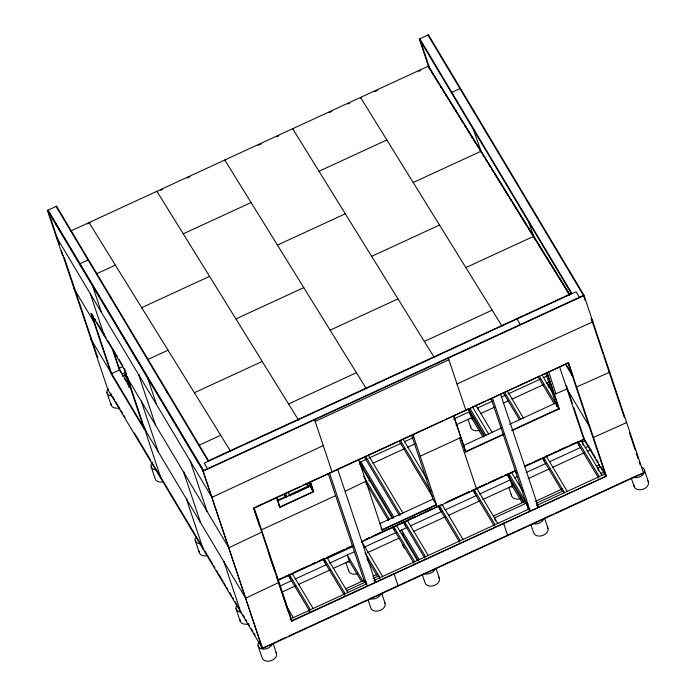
<?xml version="1.0" encoding="UTF-8"?>
<svg xmlns="http://www.w3.org/2000/svg" width="696" height="696" viewBox="0 0 696 696"><rect width="100%" height="100%" fill="white"/><g stroke="black" fill="none" stroke-linecap="round" stroke-linejoin="round"><path stroke-width="1.04" d="M63.527 255.397L63.04 255.623L61.944 253.77L47.432 210.418L56.559 206.216L208.774 461.065M430.067 69.591L428.936 67.764L419.314 39.002L428.44 34.8L584.162 295.522L203.145 471.148L47.432 210.418M56.698 236.405L56.202 236.631L211.915 497.362L323.266 445.614M70.513 231.115L428.397 66.146L569.937 294.808M87.496 223.981L90.445 222.624M160.576 190.295L162.551 189.39M187.18 178.037L190.139 176.671M258.129 145.334L261.087 143.968M276.851 136.703L278.826 135.79M329.077 112.63L332.035 111.264M347.8 104L349.766 103.095M374.405 91.733L377.363 90.376M418.748 71.297L420.715 70.392M61.944 253.77L62.431 253.553L61.422 250.525M79.918 263.749L88.061 259.991M451.791 92.333L459.934 88.583M96.848 273.65L115.371 265.115M251.108 202.545L183.239 233.83L183.466 234.474M318.986 171.26L386.854 139.974M74.176 288.892L74.663 288.666M93.151 285.917L92.655 286.134L101.433 312.356M473.176 110.742L473.663 110.516M90.776 293.477L90.289 293.695L104.461 336.046L104.948 335.82M110.255 297.157L110.742 296.931L111.447 298.941M473.985 129.499L473.498 129.726L481.597 152.842L479.335 149.179M94.091 321.187L93.603 321.413L73.976 288.562M209.574 276.373L141.697 307.658L141.923 308.293M277.443 245.088L345.312 213.803M413.189 182.517L481.058 151.232L481.284 151.867M91.046 339.3L91.533 339.074M103.782 334.028L104.269 333.802M110.96 371.603L110.464 371.821L90.845 338.969M118.729 368.436L122.679 366.618M111.142 373.839L90.898 313.348L123.984 368.732L144.22 429.223L111.142 373.839L119.764 369.846L131.344 389.229M123.984 368.732L124.471 368.506M147.561 359.632L168.032 350.192M235.9 318.907L303.778 287.622M371.647 256.337L439.524 225.052M122.044 373.978L125.985 372.151M122.714 375.988L126.663 374.17M127.168 376.571L126.681 376.797L228.784 547.769L261.661 532.188M139.087 374.361L138.6 374.587L155.469 424.995M108.402 389.49L107.906 389.716L62.849 255.293M126.463 381.243L128.438 380.338M128.638 387.22L130.596 386.324M148.3 378.25L147.804 378.476L156.583 404.689M528.325 203.075L528.812 202.849L529.482 204.868M165.544 389.725L166.031 389.499L167.057 392.431M529.273 222.059L528.786 222.285L534.258 237.919M141.836 401.131L141.349 401.357L158.218 451.765M194.367 392.735L262.235 361.45M330.104 330.165L397.981 298.88M465.85 267.595L533.728 236.309M144.037 426.979L143.55 427.205L245.653 598.186L278.53 582.604M198.273 445.605L220.693 435.27M288.57 403.985L356.439 372.699M424.308 341.414L492.185 310.129M184.196 472.045L183.701 472.271L200.57 522.679M208.574 460.726L571.329 293.521M276.095 641.912L262.322 648.263L202.945 470.818L583.961 295.191L643.53 472.967L262.522 648.594L107.715 389.377M186.946 498.823L186.45 499.041L203.319 549.457L203.806 549.231M211.732 497.022L212.219 496.796M257.346 519.294L253.57 507.993L282.994 494.43M283.324 494.282L301.064 486.104M303.038 485.19L319.29 477.7M319.795 477.465L346.408 465.198M346.782 465.024L364.486 456.872M365.139 456.567L397.912 441.455M399.635 440.664L443.143 420.61M445.109 419.705L459.856 412.902M461.735 412.041L468.634 408.856L484.72 435.861M470.713 407.969L485.39 401.14M487.496 400.226L513.979 387.959M516.119 387.011L539.609 376.144M541.775 375.161L568.197 362.973M568.623 363.199L606.407 476.116L291.546 621.25L253.77 508.324L568.423 362.86L572.808 375.97M307.162 484.312L308.972 483.476M276.982 500.485L285.865 496.387M288.823 495.021L308.363 485.999M359.893 462.266L366.801 459.082M368.776 458.168L401.348 443.161M404.306 441.795L413.189 437.697M453.662 419.044L469.452 411.762L471.47 417.817L483.024 437.158M492.368 401.2L477.595 408.013L478.274 410.031M501.233 397.12L505.174 395.302M508.123 393.936L540.627 378.955M543.576 377.597L546.534 376.231M277.46 500.998L310.164 485.921L313.67 491.794L280.01 507.314L278.704 505.131M289.98 495.543L308.424 487.043M372.995 463.205L404.594 448.642M407.551 447.276L415.451 443.639M455.923 424.978L472.706 417.243M480.605 413.607L494.351 407.273M503.191 403.193L508.097 400.931M512.021 399.121L543.445 384.636M546.395 383.279L548.831 382.113M549.936 383.966L547.97 384.871L548.987 387.889M257.816 520.425L258.303 520.199L257.198 518.355M559.758 367.392L583.857 439.402L605.92 476.342L572.182 375.518L572.669 375.292L565.5 363.286M261.496 529.813L335.472 495.717M345.329 491.167L365.844 481.284M566.457 385.68L567.475 388.768L554.26 394.441M609.113 372.038L609.8 372.142L576.523 387.063M463.266 445.614L501.607 427.936M509.472 424.316L555.678 403.019L559.184 408.891L511.995 430.641M224.443 561.611L223.955 561.837L240.825 612.245L241.312 612.019M465.589 451.6L503.93 433.93M511.795 430.302L558.984 408.552M464.484 449.755L465.789 451.939L503.147 434.713M274.685 570.833L275.172 570.607M589.538 425.708L589.051 425.926L566.988 388.994M379.729 523.679L432.99 499.128L436.54 504.983L382.235 530.013L380.938 527.838M382.043 529.682L436.34 504.652M277.869 579.942L280.827 578.576M285.769 576.305L287.735 575.392M294.652 572.208L309.45 565.387M311.425 564.473L315.375 562.655M320.308 560.376L323.275 559.018M365.713 539.452L369.663 537.634M371.638 536.72L380.521 532.631M382.495 531.718L389.403 528.534M397.294 524.897L403.219 522.165M408.152 519.886L415.068 516.702M420.001 514.431L421.976 513.518M424.934 512.152L431.842 508.967M448.624 501.233L460.465 495.778M462.44 494.865L469.348 491.68M479.222 487.13L486.13 483.946M491.063 481.675L495.013 479.848M496.988 478.944L502.912 476.212M504.878 475.298L506.853 474.394M525.837 465.641L529.778 463.832M534.693 461.561L540.609 458.838M545.534 456.567L549.466 454.749M554.39 452.478L556.365 451.573M559.314 450.208L566.213 447.032M571.138 444.761L575.079 442.952M278.165 579.89L298.984 570.294M300.855 569.432L315.723 562.577M317.689 561.672L324.58 558.497M326.494 557.609L344.268 549.422M346.225 548.518L352.15 545.786M362.99 540.792L369.907 537.599M374.822 535.337L415.277 516.693M417.226 515.788L432.042 508.959M433.982 508.063L440.916 504.87M445.814 502.616L469.522 491.68M471.444 490.793L486.287 483.955M488.261 483.05L495.169 479.866M495.978 479.492L503.06 476.229M505.026 475.316L514.588 470.914M524.393 466.398L540.54 458.951M542.506 458.038L558.679 450.59M559.279 450.312L584.353 439.176L524.584 466.729M278.365 580.22L352.341 546.125M361.215 542.036L515.771 470.792M327.163 558.401L353.377 546.317M585.092 440.768L582.143 442.125L583.161 445.153M245.462 597.847L245.949 597.62M625.982 422.446L626.67 422.559L593.392 437.471M280.192 585.936L292.033 580.481M295 579.115L326.581 564.552M329.539 563.195L354.516 551.684M364.086 547.265L396.659 532.257M399.617 530.891L407.003 527.49M410.475 525.88L442.064 511.325M445.022 509.959L476.603 495.404M479.57 494.038L510.168 479.935L512.186 485.982L522.113 502.599M514.692 477.848L517.406 476.595M526.185 472.549L545.882 463.466M549.823 461.648L580.351 447.58M585.153 447.719L588.103 446.362M282.106 592.035L295.783 585.736M298.706 584.388L330.296 569.824M333.227 568.475L349.836 560.819M367.436 552.711L398.704 538.295M413.711 531.37L445.301 516.815M448.267 515.449L479.857 500.885M482.824 499.519L512.439 485.869M528.194 478.604L549.797 468.652M552.737 467.294L584.162 452.809M587.111 451.452L591.034 449.642M596.507 466.129L599.456 464.763M493.333 516.032L525.376 501.268M600.552 466.616L597.612 467.973L598.621 470.992M345.677 588.807L364.13 580.307M372.865 576.279L377.719 574.043M535.146 501.477L562.333 488.94M346.782 590.652L366.2 581.699M372.995 578.567L378.824 575.888L379.833 578.907M536.251 503.321L563.429 490.793L564.108 492.803M600.613 473.567L603.562 472.21M290.145 619.118L366.896 583.735M373.804 580.551L529.787 508.654M536.703 505.47L604.815 474.072M291.25 620.962L606.407 476.116M277.8 641.129L286.587 637.075M288.544 636.17L304.622 628.766M305.144 628.523L322.726 620.414M323.309 620.153L346.921 609.261M348.731 608.426L366.592 600.196M368.558 599.291L384.61 591.896M385.28 591.583L455.515 559.21M456.28 558.853L526.602 526.446M527.263 526.141L553.825 513.892M555.791 512.987L571.851 505.583M572.512 505.279L615.795 485.329M616.047 485.216L633.717 477.065M634.482 476.717L643.53 472.967M428.597 66.755L569.598 294.53M431.198 71.418L432.903 74.168M435.731 78.735L433.678 74.959M436.862 80.571L439.132 84.225M440.159 85.895L441.96 88.801M443.091 90.628L444.788 93.377M445.927 95.204L448.189 98.867M449.216 100.528L451.017 103.434M452.156 105.27L453.853 108.011M454.801 109.55L457.246 113.5M458.386 115.327L460.082 118.076M460.361 118.529L463.475 123.566M464.615 125.393L466.999 129.247M467.442 129.969L469.139 132.71M470.27 134.546L472.575 138.269L472.201 137.199M473.672 140.035L475.368 142.776M476.499 144.603L478.204 147.352M482.728 154.669L484.433 157.409M485.564 159.245L487.261 161.985M488.392 163.821L490.663 167.475M491.767 169.276L493.882 172.678M494.621 173.878L499.719 182.117M500.85 183.944L502.555 186.685M504.252 189.434L508.776 196.751M509.916 198.577L511.612 201.327M513.309 204.067L517.841 211.384M518.085 211.784L526.898 226.026M528.029 227.853L532.562 235.17M533.78 237.136L535.972 240.677M537.103 242.512L561.707 282.263L561.333 281.193M562.133 282.941L569.519 294.878M502.147 326.233L360.528 97.431L360.754 98.075M434.278 357.518L292.651 128.716L292.877 129.36M366.4 388.803L224.782 160.002L225.008 160.645M298.532 420.088L156.904 191.287L157.131 191.931M230.663 451.373L89.036 222.572L89.262 223.216M427.944 35.026L583.474 295.417L585.162 300.454M579.403 297.288L576.097 291.746L204.215 463.171L207.521 468.704M591.061 318.603L592.931 321.735L456.985 383.975M572.016 293.625L419.801 38.776L429.084 66.511M419.314 39.002L571.529 293.851M565.57 364.443L572.182 375.518M516.971 319.003L520.277 324.545M584.71 439.768L585.815 441.612M585.997 441.951L587.102 443.796M587.467 444.387L589.86 448.415M590.225 448.998L595.376 457.646M596.481 459.499L598.134 462.266M600.7 466.546L602.362 469.313M603.458 471.166L604.563 473.01M555.887 393.692L548.857 372.421M542.114 375.109L553.242 393.736M581.047 440.281L601.997 475.368M539.4 376.362L555.53 403.367M578.332 441.534L599.282 476.621M556.348 405.029L557.452 406.882M538.086 376.823L554.216 403.828M577.028 442.012L598.551 478.048M507.367 391.126L523.496 418.131M546.29 456.298L567.249 491.385M504.652 392.379L520.782 419.384M543.576 457.55L564.534 492.637M503.338 392.84L519.468 419.845M542.271 458.029L561.594 490.375M536.694 504.296L538.347 507.062L500.563 394.145M448.215 357.761L465.981 410.588L465.763 410.188M448.894 359.771L315.166 421.411M475.942 405.237L492.168 432.416M514.97 470.592L516.658 473.41M472.619 407.143L488.749 434.147M511.543 472.314L523.122 491.707M469.904 408.395L486.034 435.4M508.828 473.567L527.029 504.035M507.523 474.046L524.088 501.781M527.951 508.237L529.047 510.09M467.799 408.996L484.024 436.166M506.827 474.35L523.957 503.017M469.356 412.945L470.461 414.79M503.539 523.105L507.593 535.207M476.795 488.331L497.753 523.418M476.377 488.522L459.508 438.115L460.865 437.488L420.14 456.263M474.08 489.584L495.03 524.671M472.775 490.062L494.299 526.106M403.115 439.176L427.031 479.222M442.038 504.348L462.997 539.443M400.4 440.429L430.989 491.654M439.324 505.6L460.282 540.688M399.086 440.89L432.46 496.77M438.019 506.079L459.551 542.123M368.367 455.201L402.853 512.935M407.29 520.373L428.249 555.46M365.652 456.445L400.687 515.118M404.576 521.617L425.534 556.713M364.339 456.915L399.382 515.579M403.271 522.096L424.804 558.14M393.858 517.085L360.859 461.822L362.877 467.869M419.218 559.54L401.575 529.987L403.593 536.042L418.487 560.967M360.763 462.997L361.868 464.85M361.328 465.276L393.031 518.346M359.728 463.928L391.987 517.946M396.433 525.376L417.391 560.463M363.686 476.351L389.273 519.19M393.719 526.628L414.677 561.716M365.713 482.406L388.516 520.582M392.413 527.107L413.937 563.151M382.713 531.701L358.623 459.438M314.496 419.401L332.035 471.827M394.014 573.591L398.069 585.693M361.676 541.392L382.635 576.479M365.035 552.798L379.92 577.732M367.053 558.853L376.98 575.47M374.352 580.299L375.457 582.152L337.673 469.226M311.39 488.862L312.495 490.706M306.605 483.372L308.806 487.061M306.179 483.546L308.38 487.235M363.269 581.795L347.269 555.017L349.296 561.063L361.433 581.377M288.005 492.237L290.232 495.961M326.929 557.409L347.887 592.496M285.29 493.49L286.961 496.283M324.214 558.662L345.173 593.749M284.42 494.699L286.204 497.675M322.909 559.14L344.442 595.184M292.181 573.426L313.139 608.522M289.466 574.678L310.425 609.766M288.161 575.157L309.685 611.201M308.65 610.583L309.755 612.428M56.072 206.442L208.287 461.291M286.152 605.65L293.32 617.657M47.928 210.192L203.45 470.583L47.92 210.192L49.607 215.238M290.38 618.248L292.042 621.023L254.257 508.097M91.933 314.026L93.586 316.793M94.647 318.568L95.787 320.491M96.814 322.204L99.102 326.032M99.519 326.737L104.061 334.341M105.166 336.185L106.27 338.038M107.923 340.805L109.028 342.65M109.281 343.084L110.368 344.894M110.681 345.425L112.334 348.191M113.439 350.036L115.249 353.072M116.197 354.655L117.302 356.5M118.955 359.275L122.844 365.783M125.123 373.735L127.907 378.389M129.926 384.436L124.801 374.97M122.096 374.631L123.192 376.475M124.297 378.32L125.95 381.095M127.055 382.939L129.813 387.559M144.046 427.005L160.976 478.561M111.621 373.595L143.611 427.153M110.612 393.188L111.734 395.076M112.822 396.894L114.518 399.73M115.588 401.522L120.077 409.039M121.113 410.779L122.774 413.555M123.879 415.399L124.984 417.252M134.38 432.99L139.539 441.629M139.905 442.247L142.323 446.284M142.671 446.867L147.883 455.602M148.196 456.124L150.667 460.256M151.78 462.118L152.894 463.98M153.172 464.458L155.669 468.634M155.939 469.087L157.044 470.931M157.339 471.427L159.81 475.559M160.124 476.081L161.228 477.943M161.463 478.335L164.012 482.598M164.256 482.998L165.37 484.868M165.683 485.39L168.154 489.532M168.458 490.054L169.572 491.915M169.824 492.333L172.356 496.57M172.608 496.996L173.722 498.858M174.026 499.363L176.506 503.521M176.801 504.017L183.474 515.188M183.753 515.649L184.866 517.519M185.145 517.981L187.65 522.183M187.929 522.635L189.042 524.506M189.321 524.975L191.818 529.16M192.113 529.639L193.227 531.509M193.488 531.953L196.011 536.172M196.272 536.607L197.377 538.469M197.681 538.974L200.161 543.124M200.465 543.637L201.579 545.499M201.831 545.916L203.502 548.709M204.615 550.571L205.72 552.433M206.016 552.92L208.504 557.087M208.774 557.539L209.879 559.384M210.175 559.88L212.637 564.004M213.733 565.848L214.838 567.701M216.491 570.468L217.596 572.312M218.518 573.852L220.902 577.854M221.293 578.507L223.111 581.552M224.077 583.161L225.869 586.163M226.852 587.815L227.966 589.677M229.636 592.47L231.385 595.402M232.42 597.133L233.586 599.091M235.196 601.788L236.344 603.71M237.98 606.442L239.659 609.252M242.965 614.785L244.618 617.561M245.723 619.405L246.828 621.25M248.481 624.025L249.586 625.869M251.239 628.636L252.892 631.411M253.996 633.256L255.101 635.1M258.964 641.564L260.06 643.417M569.058 293.677L569.432 294.747M566.953 290.275L567.327 291.346M559.227 277.791L559.601 278.861M546.169 256.694L546.543 257.764M544.063 253.292L544.437 254.362M541.114 248.524L541.488 249.594M539.008 245.123L539.383 246.193M534.98 238.624L535.355 239.694M529.926 230.454L530.3 231.524M524.871 222.285L525.245 223.355M522.766 218.883L523.14 219.953M514.762 205.946L515.136 207.025M512.656 202.545L513.03 203.615M506.566 192.705L506.94 193.775M503.617 187.946L503.991 189.016M501.512 184.536L501.886 185.606M488.444 163.438L488.818 164.508M486.339 160.036L486.713 161.107M477.265 145.368L477.639 146.438M475.15 141.967L475.525 143.037M470.096 133.797L470.47 134.867M465.041 125.628L465.415 126.698M456.01 111.029L456.385 112.099M453.896 107.628L454.279 108.698M445.892 94.7L446.267 95.77M443.787 91.289L444.161 92.359M440.838 86.53L441.212 87.6M435.783 78.361L436.157 79.431M428.397 66.146L428.971 67.825M644.418 470L648.472 482.093M591.235 318.603L603.258 354.551M603.797 356.152L624.39 417.713M629.419 432.738L635.274 450.225M636.405 453.618L638.119 458.742M639.137 461.77L640.146 464.798M631.359 478.291L634.056 486.356M568.023 363.068L572.147 375.388M567.832 389.795L572.295 403.175M573.678 407.29L584.344 439.185M473.663 110.516L474.672 113.544M577.898 441.699L579.246 445.736M547.039 372.595L559.184 408.891M546.838 372.256L559.114 408.944M545.864 373.691L556.843 406.516M428.44 34.8L429.11 36.818M543.15 457.716L544.498 461.752M544.646 518.32L548.013 528.403M492.42 397.894L530.204 510.82L526.889 505.279L491.202 398.617M528.499 509.168L526.472 503.112L494.438 517.885L495.448 520.904M530.909 524.593L533.606 532.658A7.517 5.316 -18.5 0 0 543.071 535.363A7.517 5.316 -18.5 0 0 547.43 527.142M508.402 473.741L509.75 477.769M508.846 487.661L511.551 495.726M468.034 419.331L470.74 427.396M453.644 415.642L465.789 451.939M453.696 416.051L465.72 451.991M473.645 489.758L474.994 493.786M438.898 505.774L440.246 509.803M412.919 434.408L436.54 504.983M411.745 435.505L433.025 499.11M436.044 568.371L439.42 578.454M422.315 574.652L425.012 582.717A7.517 5.316 -18.5 0 0 434.469 585.414A7.517 5.316 -18.5 0 0 438.837 577.193M404.15 521.791L405.498 525.828M393.284 526.794L394.641 530.831M381.747 593.401L385.123 603.484M329.53 472.984L367.305 585.902L363.999 580.36L328.312 473.698M368.019 599.674L370.716 607.747A7.517 5.316 -18.5 0 0 380.173 610.444A7.517 5.316 -18.5 0 0 384.531 602.223M345.955 562.742L348.652 570.807M310.303 481.71L313.67 491.794M310.346 482.128L313.47 491.463L279.809 506.984L276.686 497.649M309.12 482.807L310.842 487.94M323.788 558.836L325.136 562.864M284.516 493.516L285.525 496.544M276.634 497.231L280.01 507.314M289.04 574.852L290.389 578.881M257.955 521.104L259.643 526.141M268.204 551.737L274.746 571.285M276.59 576.793L287.979 610.836M273.154 643.461L276.53 653.544M202.962 470.809L262.522 648.594M258.068 645.705L262.122 657.798A7.517 5.316 -18.5 0 0 271.579 660.504A7.517 5.316 -18.5 0 0 275.938 652.283M190.208 460.996L207.077 511.403M236.014 608.765L240.059 620.867M195.202 540.435L199.247 552.537M144.916 428.153L145.942 431.233M124.567 368.802L126.289 373.935M127.516 377.597L144.498 428.362M112.7 348.722L120.591 372.316M112.969 350.975L119.146 369.445M151.076 466.572L155.13 478.665A7.517 5.316 -18.5 0 0 163.656 481.693M56.559 206.216L57.246 208.269M91.724 314.131L111.751 373.987M64.206 257.416L97.832 357.918M50.286 217.239L59.395 244.479M106.958 392.701L111.003 404.802M380.773 594.245A7.517 5.316 -18.5 0 1 369.715 598.664M543.663 519.164A7.517 5.316 -18.5 0 1 532.605 523.583M647.88 480.832A7.517 5.316 -18.5 0 1 642.591 489.384A7.517 5.316 -18.5 0 1 633.96 484.947M641.373 466.981A7.517 5.316 -18.5 0 1 643.252 474.263A7.517 5.316 -18.5 0 1 633.055 477.282M435.07 569.224A7.517 5.316 -18.5 0 1 424.012 573.635M272.18 644.305A7.517 5.316 -18.5 0 1 261.94 648.959A7.517 5.316 -18.5 0 1 259.243 641.434M404.585 548.074A7.517 5.316 -18.5 0 1 402.853 544.376M357.187 573.835A7.517 5.316 -18.5 0 1 348.557 569.406M349.357 562.107A7.517 5.316 -18.5 0 1 347.652 561.733M520.077 498.745A7.517 5.316 -18.5 0 1 511.447 494.317M512.247 487.026A7.517 5.316 -18.5 0 1 510.551 486.643M207.782 555.565A7.517 5.316 -18.5 0 1 199.152 551.128M199.952 543.837A7.517 5.316 -18.5 0 1 195.498 537.573M155.834 469.965A7.517 5.316 -18.5 0 1 152.25 462.301M248.594 623.886A7.517 5.316 -18.5 0 1 239.963 619.457M240.764 612.167A7.517 5.316 -18.5 0 1 237.179 604.502M370.672 480.475A7.517 5.316 -18.5 0 1 368.758 480.849M119.538 407.821A7.517 5.316 -18.5 0 1 110.908 403.393M111.708 396.102A7.517 5.316 -18.5 0 1 108.132 388.429M479.266 430.424A7.517 5.316 -18.5 0 1 470.635 425.987M473.306 418.696A7.517 5.316 -18.5 0 1 469.739 418.313"/></g></svg>
